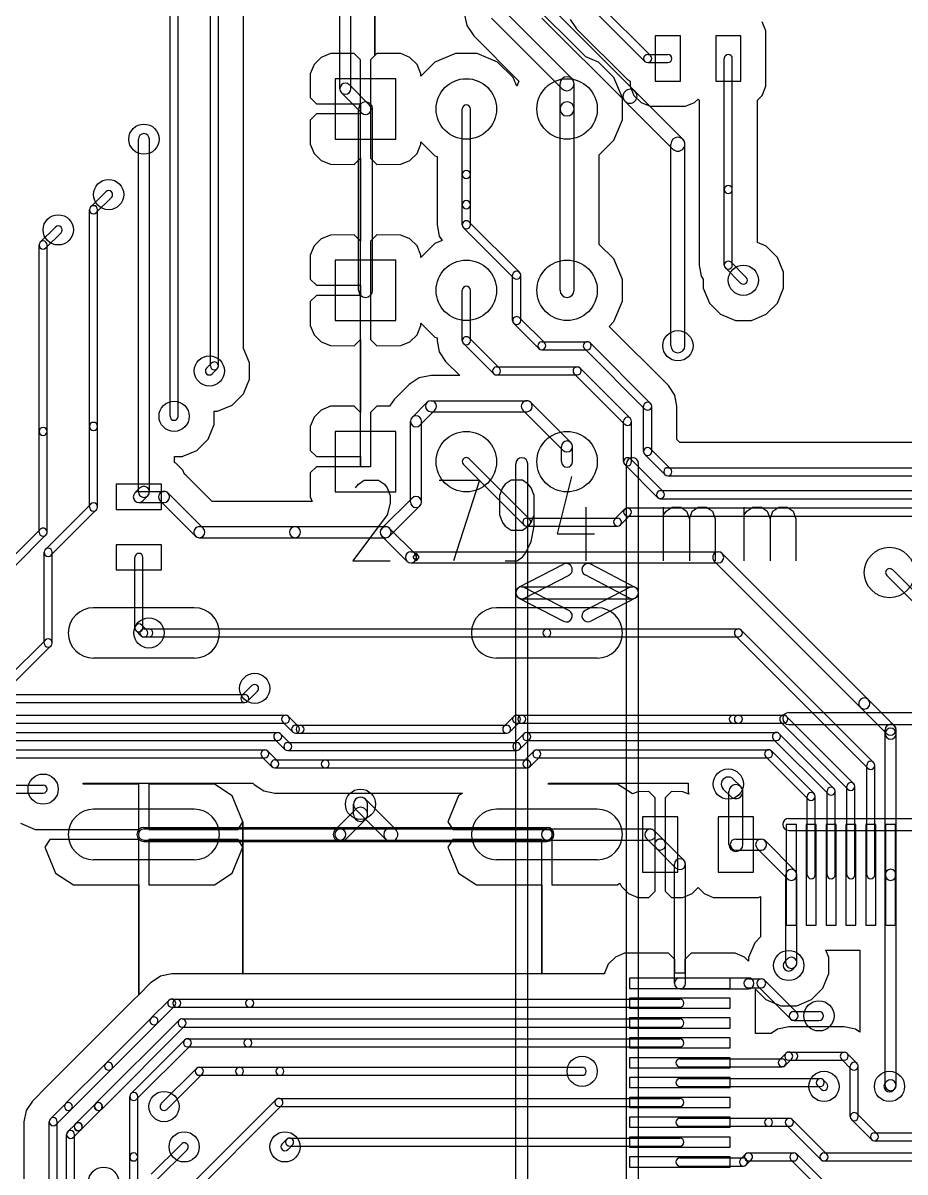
# Model space of a CAD drawing. Extents: x -29274 to 69862, y 24345 to 162744.
# Drawn here: x 9100 to 17854, y 61920 to 73323 of the extents above; entities that cross this region are included whole.
import ezdxf

# ---------------------------------------------------------------- set-up
doc = ezdxf.new("R2010")
doc.units = 0
doc.layers.add('BLACK', color=1, linetype='CONTINUOUS')

msp = doc.modelspace()

# ---------------------------------------------------------------- linework, layer by layer
at = {"layer": 'BLACK'}
for p, q in [((10960, 69920), (10960, 76070)), ((11040, 69920), (11040, 76070)), ((11290, 70092), (11290, 75950)), ((11290, 70092), (11290, 75950)), ((10560, 69420), (10560, 75170)), ((10640, 69420), (10640, 75170)), ((12593, 73001), (12593, 74406)), ((12593, 74406), (12593, 73001)), ((12593, 73001), (12593, 74406)), ((12593, 74406), (12593, 73001)), ((12245, 72670), (12245, 74170)), ((12355, 72670), (12355, 74170)), ((14685, 72988), (14120, 73553)), ((14685, 72988), (14120, 73553)), ((14549, 72770), (13850, 73469)), ((15174, 72645), (14349, 73470)), ((15271, 72942), (14772, 73441)), ((15328, 72999), (14829, 73498)), ((13480, 73420), (13504, 73297)), ((13480, 73420), (13504, 73297)), ((14450, 72671), (13751, 73370)), ((15075, 72546), (14250, 73371)), ((14532, 73359), (14595, 73265)), ((14532, 73359), (14595, 73265)), ((16474, 73244), (16436, 73336)), ((16474, 73244), (16436, 73336)), ((13504, 73297), (13574, 73194)), ((13504, 73297), (13574, 73194)), ((14595, 73265), (15095, 72765)), ((14595, 73265), (15095, 72765)), ((16474, 72794), (16474, 73244)), ((16474, 72794), (16474, 73244)), ((13574, 73194), (14020, 72747)), ((13574, 73194), (14020, 72747)), ((15625, 73195), (15375, 73195)), ((15375, 73195), (15375, 72745)), ((15625, 72745), (15625, 73195)), ((16225, 73195), (15975, 73195)), ((15975, 73195), (15975, 72745)), ((16225, 72745), (16225, 73195)), ((12059, 72981), (11989, 72911)), ((12059, 72981), (11989, 72911)), ((12151, 73019), (12059, 72981)), ((12151, 73019), (12059, 72981)), ((12388, 73020), (12151, 73019)), ((12388, 73020), (12151, 73019)), ((12450, 72958), (12388, 73020)), ((12450, 72958), (12388, 73020)), ((12593, 73001), (12550, 72958)), ((12593, 73001), (12550, 72958)), ((12612, 73020), (12593, 73001)), ((12612, 73020), (12593, 73001)), ((12849, 73019), (12612, 73020)), ((12849, 73019), (12612, 73020)), ((12941, 72981), (12849, 73019)), ((12941, 72981), (12849, 73019)), ((13011, 72911), (12941, 72981)), ((13011, 72911), (12941, 72981)), ((13391, 73019), (13189, 72935)), ((13391, 73019), (13189, 72935)), ((13609, 73019), (13391, 73019)), ((13609, 73019), (13391, 73019)), ((13811, 72935), (13609, 73019)), ((13811, 72935), (13609, 73019)), ((14811, 72935), (14685, 72988)), ((14811, 72935), (14685, 72988)), ((15300, 73010), (15500, 73010)), ((11989, 72911), (11951, 72820)), ((11989, 72911), (11951, 72820)), ((12450, 72520), (12450, 72958)), ((12450, 72520), (12450, 72958)), ((12550, 72958), (12550, 72570)), ((12550, 72958), (12550, 72570)), ((13049, 72820), (13011, 72911)), ((13049, 72820), (13011, 72911)), ((13189, 72935), (13049, 72795)), ((13189, 72935), (13049, 72795)), ((13965, 72781), (13811, 72935)), ((13965, 72781), (13811, 72935)), ((14965, 72781), (14811, 72935)), ((14965, 72781), (14811, 72935)), ((15300, 72930), (15500, 72930)), ((16060, 71670), (16060, 72970)), ((16140, 71670), (16140, 72970)), ((11951, 72820), (11951, 72721)), ((11951, 72820), (11951, 72721)), ((12200, 72770), (12200, 72170)), ((12800, 72770), (12200, 72770)), ((12800, 72170), (12800, 72770)), ((13049, 72795), (13049, 72820)), ((13049, 72795), (13049, 72820)), ((14000, 72697), (13965, 72781)), ((14000, 72697), (13965, 72781)), ((15049, 72579), (14965, 72781)), ((15049, 72579), (14965, 72781)), ((15095, 72765), (15126, 72745)), ((15095, 72765), (15126, 72745)), ((16474, 72695), (16474, 72794)), ((16474, 72695), (16474, 72794)), ((11951, 72721), (11950, 72582)), ((11951, 72721), (11950, 72582)), ((12339, 72709), (12539, 72509)), ((14020, 72747), (14000, 72697)), ((14020, 72747), (14000, 72697)), ((14430, 72470), (14430, 72720)), ((14570, 72470), (14570, 72720)), ((15126, 72745), (15126, 72696)), ((15126, 72745), (15126, 72696)), ((15126, 72696), (15164, 72604)), ((15126, 72696), (15164, 72604)), ((15175, 72644), (15648, 72171)), ((15375, 72745), (15625, 72745)), ((15975, 72745), (16225, 72745)), ((16436, 72604), (16474, 72695)), ((16436, 72604), (16474, 72695)), ((11950, 72582), (12012, 72520)), ((11950, 72582), (12012, 72520)), ((12012, 72520), (12450, 72520)), ((12012, 72520), (12450, 72520)), ((12261, 72631), (12461, 72431)), ((12450, 72420), (12450, 72520)), ((12450, 72520), (12450, 72420)), ((12450, 72420), (12450, 72520)), ((12450, 72520), (12450, 72420)), ((12550, 72570), (12550, 72520)), ((12550, 72570), (12550, 72520)), ((12550, 72520), (12550, 72420)), ((12550, 72520), (12550, 72420)), ((15049, 72361), (15049, 72579)), ((15049, 72361), (15049, 72579)), ((15076, 72545), (15549, 72072)), ((15164, 72604), (15234, 72534)), ((15164, 72604), (15234, 72534)), ((15234, 72534), (15325, 72496)), ((15234, 72534), (15325, 72496)), ((15674, 72496), (15766, 72534)), ((15674, 72496), (15766, 72534)), ((15766, 72534), (15800, 72568)), ((15766, 72534), (15800, 72568)), ((15800, 72568), (15810, 72558)), ((15800, 72568), (15810, 72558)), ((15810, 72558), (15810, 71670)), ((15810, 72558), (15810, 71670)), ((16390, 72558), (16436, 72604)), ((16390, 72558), (16436, 72604)), ((16390, 71670), (16390, 72558)), ((16390, 71670), (16390, 72558)), ((12012, 72420), (11950, 72358)), ((12012, 72420), (11950, 72358)), ((12450, 72420), (12012, 72420)), ((12450, 72420), (12012, 72420)), ((12430, 70670), (12430, 72470)), ((12450, 71982), (12450, 72420)), ((12450, 71982), (12450, 72420)), ((12550, 72420), (12550, 72370)), ((12550, 72420), (12550, 72370)), ((12570, 70670), (12570, 72470)), ((13460, 71820), (13460, 72470)), ((13540, 71820), (13540, 72470)), ((14430, 70670), (14430, 72470)), ((14570, 70670), (14570, 72470)), ((15325, 72496), (15424, 72496)), ((15325, 72496), (15424, 72496)), ((15424, 72496), (15674, 72496)), ((15424, 72496), (15674, 72496)), ((11950, 72358), (11951, 72219)), ((11950, 72358), (11951, 72219)), ((12550, 72370), (12550, 71982)), ((12550, 72370), (12550, 71982)), ((14965, 72159), (15049, 72361)), ((14965, 72159), (15049, 72361)), ((11951, 72219), (11951, 72120)), ((11951, 72219), (11951, 72120)), ((10245, 68670), (10245, 72170)), ((10355, 68670), (10355, 72170)), ((11951, 72120), (11989, 72029)), ((11951, 72120), (11989, 72029)), ((12200, 72170), (12800, 72170)), ((13011, 72029), (13049, 72120)), ((13011, 72029), (13049, 72120)), ((13049, 72120), (13049, 72145)), ((13049, 72145), (13189, 72005)), ((13049, 72120), (13049, 72145)), ((13049, 72145), (13189, 72005)), ((14820, 72014), (14965, 72159)), ((14820, 72014), (14965, 72159)), ((15530, 70120), (15530, 72120)), ((15670, 70120), (15670, 72120)), ((11989, 72029), (12059, 71959)), ((11989, 72029), (12059, 71959)), ((12059, 71959), (12151, 71921)), ((12059, 71959), (12151, 71921)), ((12388, 71920), (12450, 71982)), ((12388, 71920), (12450, 71982)), ((12450, 71158), (12450, 71982)), ((12450, 71982), (12450, 71158)), ((12450, 71158), (12450, 71982)), ((12450, 71982), (12450, 71158)), ((12550, 71982), (12612, 71920)), ((12550, 71982), (12612, 71920)), ((12849, 71921), (12941, 71959)), ((12849, 71921), (12941, 71959)), ((12941, 71959), (13011, 72029)), ((12941, 71959), (13011, 72029)), ((13189, 72005), (13210, 71997)), ((13189, 72005), (13210, 71997)), ((13210, 71997), (13210, 71820)), ((13210, 71997), (13210, 71820)), ((14820, 71126), (14820, 72014)), ((14820, 71126), (14820, 72014)), ((12151, 71921), (12388, 71920)), ((12151, 71921), (12388, 71920)), ((12612, 71920), (12849, 71921)), ((12612, 71920), (12849, 71921)), ((13210, 71820), (13210, 71520)), ((13210, 71820), (13210, 71520)), ((13460, 71520), (13460, 71820)), ((13540, 71520), (13540, 71820)), ((9922, 71648), (9772, 71498)), ((15810, 71670), (15810, 70920)), ((15810, 71670), (15810, 70920)), ((16060, 70920), (16060, 71670)), ((16140, 70920), (16140, 71670)), ((16390, 71144), (16390, 71670)), ((16390, 71144), (16390, 71670)), ((9978, 71592), (9828, 71442)), ((13210, 71520), (13210, 71320)), ((13210, 71520), (13210, 71320)), ((13460, 71320), (13460, 71520)), ((13540, 71320), (13540, 71520)), ((9760, 69320), (9760, 71470)), ((9840, 69320), (9840, 71470)), ((9422, 71298), (9272, 71148)), ((13210, 71320), (13232, 71209)), ((13210, 71320), (13232, 71209)), ((13971, 70792), (13472, 71291)), ((14028, 70849), (13529, 71348)), ((9478, 71242), (9328, 71092)), ((12059, 71181), (11989, 71111)), ((12059, 71181), (11989, 71111)), ((12151, 71219), (12059, 71181)), ((12151, 71219), (12059, 71181)), ((12388, 71220), (12151, 71219)), ((12388, 71220), (12151, 71219)), ((12450, 71158), (12388, 71220)), ((12450, 71158), (12388, 71220)), ((12450, 70720), (12450, 71158)), ((12450, 70720), (12450, 71158)), ((12612, 71220), (12550, 71158)), ((12612, 71220), (12550, 71158)), ((12550, 71158), (12550, 70770)), ((12550, 71158), (12550, 70770)), ((12849, 71219), (12612, 71220)), ((12849, 71219), (12612, 71220)), ((12941, 71181), (12849, 71219)), ((12941, 71181), (12849, 71219)), ((13011, 71111), (12941, 71181)), ((13011, 71111), (12941, 71181)), ((13261, 71166), (13189, 71135)), ((13261, 71166), (13189, 71135)), ((13232, 71209), (13261, 71166)), ((13232, 71209), (13261, 71166)), ((9260, 69270), (9260, 71120)), ((9340, 69270), (9340, 71120)), ((11989, 71111), (11951, 71020)), ((11989, 71111), (11951, 71020)), ((13049, 71020), (13011, 71111)), ((13049, 71020), (13011, 71111)), ((13189, 71135), (13049, 70995)), ((13189, 71135), (13049, 70995)), ((14965, 70981), (14820, 71126)), ((14965, 70981), (14820, 71126)), ((16476, 71108), (16390, 71144)), ((16476, 71108), (16390, 71144)), ((16588, 70996), (16476, 71108)), ((16588, 70996), (16476, 71108)), ((11951, 71020), (11951, 70921)), ((11951, 71020), (11951, 70921)), ((12200, 70970), (12200, 70370)), ((12800, 70970), (12200, 70970)), ((12800, 70370), (12800, 70970)), ((13049, 70995), (13049, 71020)), ((13049, 70995), (13049, 71020)), ((15049, 70779), (14965, 70981)), ((15049, 70779), (14965, 70981)), ((16128, 70948), (16278, 70798)), ((16649, 70849), (16588, 70996)), ((16649, 70849), (16588, 70996)), ((11951, 70921), (11950, 70782)), ((11951, 70921), (11950, 70782)), ((13960, 70370), (13960, 70820)), ((14040, 70370), (14040, 70820)), ((15810, 70920), (15832, 70809)), ((15810, 70920), (15832, 70809)), ((16072, 70892), (16222, 70742)), ((16649, 70690), (16649, 70849)), ((16649, 70690), (16649, 70849)), ((11950, 70782), (12012, 70720)), ((11950, 70782), (12012, 70720)), ((12012, 70720), (12450, 70720)), ((12012, 70720), (12450, 70720)), ((12450, 70620), (12450, 70720)), ((12450, 70720), (12450, 70620)), ((12450, 70620), (12450, 70720)), ((12450, 70720), (12450, 70620)), ((12550, 70770), (12550, 70720)), ((12550, 70770), (12550, 70720)), ((12550, 70720), (12550, 70620)), ((12550, 70720), (12550, 70620)), ((15049, 70561), (15049, 70779)), ((15049, 70561), (15049, 70779)), ((15832, 70809), (15851, 70781)), ((15832, 70809), (15851, 70781)), ((15851, 70781), (15851, 70691)), ((15851, 70781), (15851, 70691)), ((12012, 70620), (11950, 70558)), ((12012, 70620), (11950, 70558)), ((12450, 70620), (12012, 70620)), ((12450, 70620), (12012, 70620)), ((12450, 70182), (12450, 70620)), ((12450, 70182), (12450, 70620)), ((12550, 70620), (12550, 70570)), ((12550, 70620), (12550, 70570)), ((13460, 70170), (13460, 70670)), ((13540, 70170), (13540, 70670)), ((15851, 70691), (15912, 70544)), ((15851, 70691), (15912, 70544)), ((16588, 70544), (16649, 70690)), ((16588, 70544), (16649, 70690)), ((11950, 70558), (11951, 70419)), ((11950, 70558), (11951, 70419)), ((12550, 70570), (12550, 70182)), ((12550, 70570), (12550, 70182)), ((14965, 70359), (15049, 70561)), ((14965, 70359), (15049, 70561)), ((15912, 70544), (16024, 70432)), ((15912, 70544), (16024, 70432)), ((16476, 70432), (16588, 70544)), ((16476, 70432), (16588, 70544)), ((11951, 70419), (11951, 70320)), ((11951, 70419), (11951, 70320)), ((12200, 70370), (12800, 70370)), ((14278, 70149), (14029, 70398)), ((14918, 70312), (14965, 70359)), ((14918, 70312), (14965, 70359)), ((16024, 70432), (16170, 70371)), ((16024, 70432), (16170, 70371)), ((16170, 70371), (16329, 70371)), ((16170, 70371), (16329, 70371)), ((16329, 70371), (16476, 70432)), ((16329, 70371), (16476, 70432)), ((11951, 70320), (11989, 70229)), ((11951, 70320), (11989, 70229)), ((13011, 70229), (13049, 70320)), ((13011, 70229), (13049, 70320)), ((13049, 70320), (13049, 70345)), ((13049, 70345), (13189, 70205)), ((13049, 70320), (13049, 70345)), ((13049, 70345), (13189, 70205)), ((14221, 70092), (13972, 70341)), ((15505, 69725), (14918, 70312)), ((15505, 69725), (14918, 70312)), ((11989, 70229), (12059, 70159)), ((11989, 70229), (12059, 70159)), ((12059, 70159), (12151, 70121)), ((12059, 70159), (12151, 70121)), ((12388, 70120), (12450, 70182)), ((12388, 70120), (12450, 70182)), ((12450, 69458), (12450, 70182)), ((12450, 70182), (12450, 69458)), ((12450, 69458), (12450, 70182)), ((12450, 70182), (12450, 69458)), ((12550, 70182), (12612, 70120)), ((12550, 70182), (12612, 70120)), ((12849, 70121), (12941, 70159)), ((12849, 70121), (12941, 70159)), ((12941, 70159), (13011, 70229)), ((12941, 70159), (13011, 70229)), ((13189, 70205), (13210, 70197)), ((13189, 70205), (13210, 70197)), ((13210, 70197), (13210, 70170)), ((13210, 70197), (13210, 70170)), ((13210, 70170), (13232, 70059)), ((13210, 70170), (13232, 70059)), ((13772, 69842), (13472, 70142)), ((13828, 69898), (13528, 70198)), ((14250, 70160), (14700, 70160)), ((15328, 69548), (14728, 70148)), ((11349, 69949), (11290, 70092)), ((11349, 69949), (11290, 70092)), ((12151, 70121), (12388, 70120)), ((12151, 70121), (12388, 70120)), ((12612, 70120), (12849, 70121)), ((12612, 70120), (12849, 70121)), ((13232, 70059), (13295, 69965)), ((13232, 70059), (13295, 69965)), ((14250, 70080), (14700, 70080)), ((15272, 69492), (14672, 70092)), ((10922, 69899), (10971, 69948)), ((11349, 69790), (11349, 69949)), ((11349, 69790), (11349, 69949)), ((13295, 69965), (13435, 69825)), ((13295, 69965), (13435, 69825)), ((13800, 69910), (14600, 69910)), ((15128, 69399), (14629, 69898)), ((10979, 69842), (11028, 69891)), ((11288, 69644), (11349, 69790)), ((11288, 69644), (11349, 69790)), ((13033, 69802), (12934, 69736)), ((13033, 69802), (12934, 69736)), ((13150, 69825), (13033, 69802)), ((13150, 69825), (13033, 69802)), ((13435, 69825), (13150, 69825)), ((13435, 69825), (13150, 69825)), ((13800, 69830), (14600, 69830)), ((15071, 69342), (14572, 69841)), ((12934, 69736), (12784, 69586)), ((12934, 69736), (12784, 69586)), ((15568, 69631), (15505, 69725)), ((15568, 69631), (15505, 69725)), ((11176, 69532), (11288, 69644)), ((11176, 69532), (11288, 69644)), ((12784, 69586), (12739, 69520)), ((12784, 69586), (12739, 69520)), ((13111, 69559), (12961, 69409)), ((13150, 69575), (14100, 69575)), ((14538, 69159), (14139, 69558)), ((15590, 69520), (15568, 69631)), ((15590, 69520), (15568, 69631)), ((10999, 69340), (10999, 69471)), ((10999, 69471), (11029, 69471)), ((10999, 69340), (10999, 69471)), ((10999, 69471), (11029, 69471)), ((11029, 69471), (11176, 69532)), ((11029, 69471), (11176, 69532)), ((12059, 69481), (11989, 69411)), ((12059, 69481), (11989, 69411)), ((12151, 69519), (12059, 69481)), ((12151, 69519), (12059, 69481)), ((12388, 69520), (12151, 69519)), ((12388, 69520), (12151, 69519)), ((12450, 69458), (12388, 69520)), ((12450, 69458), (12388, 69520)), ((12450, 69020), (12450, 69458)), ((12450, 69020), (12450, 69458)), ((12612, 69520), (12550, 69458)), ((12612, 69520), (12550, 69458)), ((12550, 69458), (12550, 69070)), ((12550, 69458), (12550, 69070)), ((12739, 69520), (12612, 69520)), ((12739, 69520), (12612, 69520)), ((13189, 69481), (13039, 69331)), ((13150, 69465), (14100, 69465)), ((14461, 69082), (14062, 69481)), ((15260, 69070), (15260, 69520)), ((15340, 69070), (15340, 69520)), ((15590, 69190), (15590, 69520)), ((15590, 69190), (15590, 69520)), ((10938, 69194), (10999, 69340)), ((10938, 69194), (10999, 69340)), ((11989, 69411), (11951, 69320)), ((11989, 69411), (11951, 69320)), ((12945, 68570), (12945, 69370)), ((13055, 68570), (13055, 69370)), ((15060, 68970), (15060, 69370)), ((15140, 68970), (15140, 69370)), ((9260, 68270), (9260, 69270)), ((9340, 68270), (9340, 69270)), ((9760, 68520), (9760, 69320)), ((9840, 68520), (9840, 69320)), ((11951, 69221), (11950, 69082)), ((11951, 69221), (11950, 69082)), ((11951, 69320), (11951, 69221)), ((11951, 69320), (11951, 69221)), ((12200, 69270), (12200, 68670)), ((12800, 69270), (12200, 69270)), ((12800, 68670), (12800, 69270)), ((10826, 69082), (10938, 69194)), ((10826, 69082), (10938, 69194)), ((14445, 68970), (14445, 69120)), ((14555, 68970), (14555, 69120)), ((15620, 69160), (15590, 69190)), ((15620, 69160), (15590, 69190)), ((18179, 69160), (15620, 69160)), ((18179, 69160), (15620, 69160)), ((10605, 68961), (10605, 69021)), ((10605, 69021), (10679, 69021)), ((10605, 68961), (10605, 69021)), ((10605, 69021), (10679, 69021)), ((10679, 69021), (10826, 69082)), ((10679, 69021), (10826, 69082)), ((11950, 69082), (12012, 69020)), ((11950, 69082), (12012, 69020)), ((12012, 69020), (12450, 69020)), ((12012, 69020), (12450, 69020)), ((12450, 68920), (12450, 69020)), ((12450, 69020), (12450, 68920)), ((12450, 68920), (12450, 69020)), ((12450, 69020), (12450, 68920)), ((12550, 69070), (12550, 69020)), ((12550, 69070), (12550, 69020)), ((12550, 69020), (12550, 68920)), ((12550, 69020), (12550, 68920)), ((14128, 68398), (13528, 68998)), ((15456, 68671), (15129, 68998)), ((15272, 69041), (15471, 68842)), ((15329, 69098), (15528, 68899)), ((10616, 68956), (10605, 68961)), ((10616, 68956), (10605, 68961)), ((10686, 68886), (10616, 68956)), ((10686, 68886), (10616, 68956)), ((10703, 68845), (10686, 68886)), ((10703, 68845), (10686, 68886)), ((12012, 68920), (11950, 68858)), ((12012, 68920), (11950, 68858)), ((12400, 68920), (12012, 68920)), ((12400, 68920), (12012, 68920)), ((12450, 68920), (12400, 68920)), ((12450, 68920), (12400, 68920)), ((12550, 68920), (12450, 68920)), ((12550, 68920), (12450, 68920)), ((14072, 68342), (13472, 68942)), ((13990, 53771), (13990, 68949)), ((14110, 53771), (14110, 68949)), ((15399, 68614), (15072, 68941)), ((15090, 53771), (15090, 68949)), ((15210, 53771), (15210, 68949)), ((15500, 68910), (18200, 68910)), ((10716, 68836), (10703, 68845)), ((10716, 68836), (10703, 68845)), ((10976, 68575), (10716, 68836)), ((10976, 68575), (10716, 68836)), ((11950, 68858), (11951, 68719)), ((11950, 68858), (11951, 68719)), ((12430, 68747), (12487, 68785)), ((12487, 68785), (12630, 68785)), ((12630, 68785), (12687, 68747)), ((13230, 68785), (13630, 68785)), ((13630, 68785), (13373, 67985)), ((13944, 68785), (13886, 68747)), ((14058, 68785), (13944, 68785)), ((14115, 68747), (14058, 68785)), ((14543, 68823), (14400, 68252)), ((15500, 68830), (18200, 68830)), ((10475, 68745), (10025, 68745)), ((10025, 68745), (10025, 68495)), ((10261, 68709), (10211, 68659)), ((10250, 68675), (10500, 68675)), ((10475, 68495), (10475, 68745)), ((10889, 68309), (10539, 68659)), ((11951, 68719), (11951, 68620)), ((11951, 68719), (11951, 68620)), ((12200, 68670), (12800, 68670)), ((12401, 68709), (12430, 68747)), ((12687, 68747), (12716, 68709)), ((12716, 68709), (12744, 68633)), ((13858, 68709), (13829, 68633)), ((13886, 68747), (13858, 68709)), ((14144, 68709), (14115, 68747)), ((14172, 68633), (14144, 68709)), ((15428, 68682), (19072, 68682)), ((9772, 68548), (9322, 68098)), ((10250, 68565), (10500, 68565)), ((10339, 68631), (10289, 68581)), ((10811, 68231), (10461, 68581)), ((11800, 68575), (10976, 68575)), ((11800, 68575), (10976, 68575)), ((11969, 68575), (11800, 68575)), ((11969, 68575), (11800, 68575)), ((11951, 68620), (11969, 68575)), ((11951, 68620), (11969, 68575)), ((12961, 68609), (12661, 68309)), ((12744, 68557), (12716, 68442)), ((13039, 68531), (12739, 68231)), ((12744, 68633), (12744, 68557)), ((13829, 68633), (13829, 68442)), ((14172, 68328), (14172, 68633)), ((15428, 68602), (19072, 68602)), ((9828, 68492), (9378, 68042)), ((10025, 68495), (10475, 68495)), ((12716, 68442), (12373, 67985)), ((13829, 68442), (13858, 68366)), ((14144, 68366), (14172, 68442)), ((14686, 68519), (14686, 67985)), ((15071, 68498), (14972, 68399)), ((15128, 68441), (15029, 68342)), ((15100, 68510), (19000, 68510)), ((15100, 68430), (19000, 68430)), ((15457, 67985), (15457, 68519)), ((15457, 68442), (15485, 68480)), ((15485, 68480), (15543, 68519)), ((15543, 68519), (15628, 68519)), ((15628, 68519), (15685, 68480)), ((15685, 68480), (15714, 68404)), ((15714, 68404), (15743, 68480)), ((15743, 68480), (15800, 68519)), ((15800, 68519), (15885, 68519)), ((15885, 68519), (15943, 68480)), ((15943, 68480), (15971, 68404)), ((16257, 67985), (16257, 68519)), ((16257, 68442), (16285, 68480)), ((16285, 68480), (16343, 68519)), ((16343, 68519), (16428, 68519)), ((16428, 68519), (16485, 68480)), ((16485, 68480), (16514, 68404)), ((16514, 68404), (16543, 68480)), ((16543, 68480), (16600, 68519)), ((16600, 68519), (16685, 68519)), ((16685, 68519), (16743, 68480)), ((16743, 68480), (16771, 68404)), ((10850, 68325), (11800, 68325)), ((11800, 68325), (12700, 68325)), ((12988, 68059), (12739, 68308)), ((13858, 68366), (13886, 68328)), ((13886, 68328), (13944, 68290)), ((14058, 68290), (14115, 68328)), ((14100, 68410), (15000, 68410)), ((14100, 68330), (15000, 68330)), ((14115, 68328), (14144, 68366)), ((14144, 68176), (14172, 68328)), ((15714, 68404), (15714, 67985)), ((15971, 68404), (15971, 67985)), ((16514, 68404), (16514, 67985)), ((16771, 68404), (16771, 67985)), ((8972, 67998), (9272, 68298)), ((9028, 67942), (9328, 68242)), ((10850, 68215), (11800, 68215)), ((11800, 68215), (12700, 68215)), ((12911, 67982), (12662, 68231)), ((13944, 68290), (14058, 68290)), ((14400, 68252), (14772, 68252)), ((10475, 68145), (10025, 68145)), ((10025, 68145), (10025, 67895)), ((10475, 67895), (10475, 68145)), ((12950, 68075), (16000, 68075)), ((14086, 68061), (14144, 68176)), ((9310, 67170), (9310, 68070)), ((9390, 67170), (9390, 68070)), ((10210, 67320), (10210, 68020)), ((10290, 67320), (10290, 68020)), ((12373, 67985), (12744, 67985)), ((12950, 67965), (16000, 67965)), ((12972, 68023), (13001, 68061)), ((13001, 67985), (12972, 68023)), ((13001, 68061), (13029, 68023)), ((13001, 68061), (13001, 67985)), ((13029, 68023), (13001, 67985)), ((13886, 67985), (14001, 67985)), ((14001, 67985), (14058, 68023)), ((14058, 68023), (14086, 68061)), ((17411, 66531), (15961, 67981)), ((17489, 66609), (16039, 68059)), ((10025, 67895), (10475, 67895)), ((14022, 67723), (14464, 67952)), ((14078, 67616), (14520, 67845)), ((15121, 67616), (14679, 67846)), ((15177, 67722), (14735, 67952)), ((18128, 67499), (17729, 67898)), ((18071, 67442), (17672, 67841)), ((14050, 67729), (15150, 67729)), ((14078, 67722), (14520, 67493)), ((15121, 67722), (14679, 67492)), ((10800, 67520), (9800, 67520)), ((14800, 67520), (13800, 67520)), ((14022, 67615), (14464, 67386)), ((14050, 67609), (15150, 67609)), ((15177, 67616), (14735, 67386)), ((10222, 67291), (10271, 67242)), ((10279, 67348), (10328, 67299)), ((10300, 67310), (10350, 67310)), ((10300, 67310), (14300, 67310)), ((14300, 67310), (16200, 67310)), ((17542, 65984), (16228, 67298)), ((9322, 67198), (8944, 66820)), ((10300, 67230), (10350, 67230)), ((10300, 67230), (14300, 67230)), ((14300, 67230), (16200, 67230)), ((17486, 65928), (16172, 67242)), ((9378, 67142), (9000, 66764)), ((10800, 67020), (9800, 67020)), ((14800, 67020), (13800, 67020)), ((11371, 66748), (11272, 66649)), ((6600, 66660), (11300, 66660)), ((11428, 66691), (11329, 66592)), ((17749, 66349), (17489, 66609)), ((6600, 66580), (11300, 66580)), ((16700, 66480), (31830, 66480)), ((17671, 66271), (17411, 66531)), ((5950, 66454), (11706, 66454)), ((5950, 66374), (11706, 66374)), ((11777, 66286), (11678, 66385)), ((11834, 66343), (11735, 66442)), ((13971, 66442), (13872, 66343)), ((14028, 66385), (13929, 66286)), ((14000, 66454), (14050, 66454)), ((14000, 66374), (14050, 66374)), ((14050, 66454), (16200, 66454)), ((14050, 66374), (16200, 66374)), ((16150, 66454), (16200, 66454)), ((16150, 66374), (16200, 66374)), ((16200, 66454), (16650, 66454)), ((16200, 66374), (16650, 66374)), ((17288, 65720), (16622, 66386)), ((17344, 65776), (16678, 66442)), ((6022, 66282), (11628, 66282)), ((11756, 66171), (11657, 66270)), ((11806, 66354), (11850, 66354)), ((11806, 66274), (11850, 66274)), ((11850, 66354), (13900, 66354)), ((11850, 66274), (13900, 66274)), ((14071, 66270), (13972, 66171)), ((14100, 66282), (16578, 66282)), ((17148, 65728), (16606, 66270)), ((16700, 66360), (31830, 66360)), ((17656, 66271), (17656, 66309)), ((17656, 64870), (17656, 66270)), ((17766, 66271), (17766, 66309)), ((17766, 64870), (17766, 66270)), ((6022, 66202), (11628, 66202)), ((11699, 66114), (11600, 66213)), ((11728, 66182), (14000, 66182)), ((14128, 66213), (14029, 66114)), ((14100, 66202), (16578, 66202)), ((17092, 65672), (16550, 66214)), ((6100, 66110), (11500, 66110)), ((6100, 66030), (11500, 66030)), ((11571, 65942), (11472, 66041)), ((11628, 65999), (11529, 66098)), ((11728, 66102), (14000, 66102)), ((14072, 65999), (14171, 66098)), ((14129, 65942), (14228, 66041)), ((14200, 66110), (16500, 66110)), ((14200, 66030), (16500, 66030)), ((16894, 65619), (16471, 66042)), ((16951, 65676), (16528, 66099)), ((11600, 66010), (12100, 66010)), ((11600, 65930), (12100, 65930)), ((12100, 66010), (14100, 66010)), ((12100, 65930), (14100, 65930)), ((17474, 64870), (17474, 65956)), ((17554, 64870), (17554, 65956)), ((16224, 65745), (16149, 65820)), ((7550, 65760), (9300, 65760)), ((7550, 65680), (9300, 65680)), ((9699, 65770), (9699, 65780)), ((9699, 65780), (11380, 65780)), ((9699, 65770), (9699, 65780)), ((9699, 65780), (11380, 65780)), ((10250, 65770), (9699, 65770)), ((10250, 65770), (9699, 65770)), ((10250, 65320), (10250, 65770)), ((10250, 65320), (10250, 65770)), ((11000, 65770), (10350, 65770)), ((10350, 65770), (10350, 65320)), ((11000, 65770), (10350, 65770)), ((10350, 65770), (10350, 65320)), ((11176, 65655), (11000, 65770)), ((11176, 65655), (11000, 65770)), ((11380, 65780), (11395, 65765)), ((11380, 65780), (11395, 65765)), ((11395, 65765), (11489, 65702)), ((11395, 65765), (11489, 65702)), ((11489, 65702), (11600, 65680)), ((11489, 65702), (11600, 65680)), ((11600, 65680), (12100, 65680)), ((11600, 65680), (12100, 65680)), ((12100, 65680), (13462, 65680)), ((12100, 65680), (13462, 65680)), ((13462, 65680), (13424, 65655)), ((13462, 65680), (13424, 65655)), ((14310, 65770), (14320, 65780)), ((14310, 65770), (14320, 65780)), ((14350, 65770), (14310, 65770)), ((14350, 65770), (14310, 65770)), ((14320, 65780), (15701, 65780)), ((14320, 65780), (15701, 65780)), ((14400, 65770), (14350, 65770)), ((14400, 65770), (14350, 65770)), ((15000, 65770), (14400, 65770)), ((15000, 65770), (14400, 65770)), ((15149, 65673), (15000, 65770)), ((15149, 65673), (15000, 65770)), ((15201, 65694), (15149, 65673)), ((15201, 65694), (15149, 65673)), ((15313, 65695), (15201, 65694)), ((15313, 65695), (15201, 65694)), ((15375, 65633), (15313, 65695)), ((15375, 65633), (15313, 65695)), ((15537, 65695), (15475, 65633)), ((15537, 65695), (15475, 65633)), ((15649, 65694), (15537, 65695)), ((15649, 65694), (15537, 65695)), ((15710, 65669), (15649, 65694)), ((15710, 65669), (15649, 65694)), ((15701, 65780), (15701, 65691)), ((15701, 65780), (15701, 65691)), ((15701, 65691), (15710, 65669)), ((15701, 65691), (15710, 65669)), ((16125, 65646), (16050, 65721)), ((16105, 65171), (16105, 65695)), ((16245, 65171), (16245, 65695)), ((17080, 64870), (17080, 65700)), ((17160, 64870), (17160, 65700)), ((17277, 64871), (17277, 65747)), ((17357, 64871), (17357, 65747)), ((11283, 65397), (11176, 65655)), ((11283, 65397), (11176, 65655)), ((12380, 65470), (12380, 65570)), ((12799, 65320), (12500, 65619)), ((12520, 65470), (12520, 65570)), ((13424, 65655), (13317, 65397)), ((13424, 65655), (13317, 65397)), ((15375, 65270), (15375, 65633)), ((15375, 65270), (15375, 65633)), ((15475, 65633), (15475, 65270)), ((15475, 65633), (15475, 65270)), ((16883, 64871), (16883, 65647)), ((16963, 64871), (16963, 65647)), ((10800, 65520), (9800, 65520)), ((12400, 65519), (12201, 65320)), ((12700, 65221), (12401, 65520)), ((14800, 65520), (13800, 65520)), ((9074, 65382), (9220, 65321)), ((9074, 65382), (9220, 65321)), ((10300, 65340), (14300, 65340)), ((11235, 65320), (11283, 65397)), ((11235, 65320), (11283, 65397)), ((11283, 65143), (11283, 65397)), ((11283, 65397), (11283, 65143)), ((11283, 65143), (11283, 65397)), ((11283, 65397), (11283, 65143)), ((12499, 65420), (12300, 65221)), ((12750, 65340), (14300, 65340)), ((13317, 65397), (13365, 65320)), ((13317, 65397), (13365, 65320)), ((15600, 65445), (15250, 65445)), ((15250, 65445), (15250, 64895)), ((15600, 64895), (15600, 65445)), ((16350, 65445), (16000, 65445)), ((16000, 65445), (16000, 64895)), ((16350, 64895), (16350, 65445)), ((16776, 65370), (16676, 65370)), ((16676, 65370), (16676, 64370)), ((16700, 65430), (31830, 65430)), ((16776, 64370), (16776, 65370)), ((16973, 65370), (16873, 65370)), ((16873, 65370), (16873, 64370)), ((16973, 64370), (16973, 65370)), ((17170, 65370), (17070, 65370)), ((17070, 65370), (17070, 64370)), ((17170, 64370), (17170, 65370)), ((17367, 65370), (17267, 65370)), ((17267, 65370), (17267, 64370)), ((17367, 64370), (17367, 65370)), ((17564, 65370), (17464, 65370)), ((17464, 65370), (17464, 64370)), ((17564, 64370), (17564, 65370)), ((17761, 65370), (17661, 65370)), ((17661, 65370), (17661, 64370)), ((17761, 64370), (17761, 65370)), ((9220, 65321), (9364, 65321)), ((9220, 65321), (9364, 65321)), ((9364, 65321), (9365, 65320)), ((9364, 65321), (9365, 65320)), ((9365, 65320), (10250, 65320)), ((9365, 65320), (10250, 65320)), ((10300, 65325), (12250, 65325)), ((10350, 65320), (11235, 65320)), ((10350, 65320), (11235, 65320)), ((12250, 65325), (14300, 65325)), ((13365, 65320), (14200, 65320)), ((13365, 65320), (14200, 65320)), ((14200, 65320), (14250, 65320)), ((14200, 65320), (14250, 65320)), ((14250, 65320), (14350, 65320)), ((14250, 65320), (14350, 65320)), ((14300, 65325), (15324, 65325)), ((14350, 65320), (14350, 65220)), ((14350, 65320), (14350, 65220)), ((15287, 65231), (15386, 65132)), ((15364, 65308), (15463, 65209)), ((15375, 65220), (15375, 65270)), ((15375, 65220), (15375, 65270)), ((15475, 65270), (15475, 65220)), ((15475, 65270), (15475, 65220)), ((16175, 65225), (16425, 65225)), ((16700, 65310), (31830, 65310)), ((9365, 65220), (9317, 65143)), ((9365, 65220), (9317, 65143)), ((9317, 65143), (9424, 64885)), ((9317, 65143), (9424, 64885)), ((10250, 65220), (9365, 65220)), ((10250, 65220), (9365, 65220)), ((10250, 64770), (10250, 65220)), ((10250, 64770), (10250, 65220)), ((10300, 65215), (12250, 65215)), ((10300, 65200), (14300, 65200)), ((11235, 65220), (10350, 65220)), ((10350, 65220), (10350, 64770)), ((11235, 65220), (10350, 65220)), ((10350, 65220), (10350, 64770)), ((11176, 64885), (11283, 65143)), ((11176, 64885), (11283, 65143)), ((11283, 65143), (11235, 65220)), ((11283, 65143), (11235, 65220)), ((11283, 63886), (11283, 65143)), ((11283, 65143), (11283, 63886)), ((11283, 63886), (11283, 65143)), ((11283, 65143), (11283, 63886)), ((12250, 65215), (14300, 65215)), ((12750, 65200), (14300, 65200)), ((13365, 65220), (13317, 65143)), ((13365, 65220), (13317, 65143)), ((13317, 65143), (13424, 64885)), ((13317, 65143), (13424, 64885)), ((14250, 65220), (13365, 65220)), ((14250, 65220), (13365, 65220)), ((14250, 64770), (14250, 65220)), ((14250, 64770), (14250, 65220)), ((14300, 65215), (15324, 65215)), ((14350, 65220), (14350, 65170)), ((14350, 65220), (14350, 65170)), ((14350, 65170), (14350, 64770)), ((14350, 65170), (14350, 64770)), ((15375, 65120), (15375, 65220)), ((15375, 65120), (15375, 65220)), ((15375, 65070), (15375, 65120)), ((15375, 65070), (15375, 65120)), ((15580, 64937), (15386, 65131)), ((15658, 65015), (15464, 65209)), ((15475, 65220), (15475, 65120)), ((15475, 65220), (15475, 65120)), ((15475, 65120), (15475, 65070)), ((15475, 65120), (15475, 65070)), ((16175, 65115), (16425, 65115)), ((16387, 65131), (16687, 64831)), ((16465, 65209), (16765, 64909)), ((10800, 65020), (9800, 65020)), ((14800, 65020), (13800, 65020)), ((15375, 64707), (15375, 65070)), ((15375, 64707), (15375, 65070)), ((15475, 65070), (15475, 64707)), ((15475, 65070), (15475, 64707)), ((9424, 64885), (9600, 64770)), ((9424, 64885), (9600, 64770)), ((11000, 64770), (11176, 64885)), ((11000, 64770), (11176, 64885)), ((13424, 64885), (13600, 64770)), ((13424, 64885), (13600, 64770)), ((15250, 64895), (15600, 64895)), ((15565, 63793), (15565, 64975)), ((15675, 63793), (15675, 64975)), ((16000, 64895), (16350, 64895)), ((9600, 64770), (10250, 64770)), ((9600, 64770), (10250, 64770)), ((10250, 63680), (10250, 64770)), ((10250, 64770), (10250, 63680)), ((10250, 63680), (10250, 64770)), ((10250, 64770), (10250, 63680)), ((10350, 64770), (11000, 64770)), ((10350, 64770), (11000, 64770)), ((13600, 64770), (14250, 64770)), ((13600, 64770), (14250, 64770)), ((14250, 63886), (14250, 64770)), ((14250, 64770), (14250, 63886)), ((14250, 63886), (14250, 64770)), ((14250, 64770), (14250, 63886)), ((14350, 64770), (15000, 64770)), ((14350, 64770), (15000, 64770)), ((15000, 64770), (15025, 64787)), ((15000, 64770), (15025, 64787)), ((15025, 64787), (15039, 64754)), ((15025, 64787), (15039, 64754)), ((16671, 63996), (16671, 64870)), ((16781, 63996), (16781, 64870)), ((17656, 62782), (17656, 64870)), ((17766, 62782), (17766, 64870)), ((15039, 64754), (15109, 64684)), ((15039, 64754), (15109, 64684)), ((15109, 64684), (15201, 64646)), ((15109, 64684), (15201, 64646)), ((15313, 64645), (15375, 64707)), ((15313, 64645), (15375, 64707)), ((15475, 64707), (15537, 64645)), ((15475, 64707), (15537, 64645)), ((15649, 64646), (15741, 64684)), ((15649, 64646), (15741, 64684)), ((15741, 64684), (15800, 64743)), ((15741, 64684), (15800, 64743)), ((15800, 64743), (15859, 64684)), ((15800, 64743), (15859, 64684)), ((15859, 64684), (15950, 64646)), ((15859, 64684), (15950, 64646)), ((16399, 64646), (16421, 64656)), ((16399, 64646), (16421, 64656)), ((16421, 64656), (16421, 64255)), ((16421, 64656), (16421, 64255)), ((15201, 64646), (15313, 64645)), ((15201, 64646), (15313, 64645)), ((15537, 64645), (15649, 64646)), ((15537, 64645), (15649, 64646)), ((15950, 64646), (16049, 64646)), ((15950, 64646), (16049, 64646)), ((16049, 64646), (16399, 64646)), ((16049, 64646), (16399, 64646)), ((16676, 64370), (16776, 64370)), ((16873, 64370), (16973, 64370)), ((17070, 64370), (17170, 64370)), ((17267, 64370), (17367, 64370)), ((17464, 64370), (17564, 64370)), ((17661, 64370), (17761, 64370)), ((16421, 64255), (16362, 64196)), ((16421, 64255), (16362, 64196)), ((15071, 64092), (14979, 64054)), ((15071, 64092), (14979, 64054)), ((15375, 64093), (15071, 64092)), ((15375, 64093), (15071, 64092)), ((15508, 64093), (15375, 64093)), ((15508, 64093), (15375, 64093)), ((15570, 64031), (15508, 64093)), ((15570, 64031), (15508, 64093)), ((15732, 64093), (15670, 64031)), ((15732, 64093), (15670, 64031)), ((16169, 64092), (15732, 64093)), ((16169, 64092), (15732, 64093)), ((16261, 64054), (16169, 64092)), ((16261, 64054), (16169, 64092)), ((16362, 64196), (16301, 64050)), ((16362, 64196), (16301, 64050)), ((17099, 64049), (17069, 64121)), ((17069, 64121), (17119, 64121)), ((17099, 64049), (17069, 64121)), ((17069, 64121), (17119, 64121)), ((17119, 64121), (17217, 64121)), ((17119, 64121), (17217, 64121)), ((17217, 64121), (17219, 64121)), ((17217, 64121), (17219, 64121)), ((17219, 64121), (17316, 64121)), ((17219, 64121), (17316, 64121)), ((17316, 64121), (17406, 64121)), ((17316, 64121), (17406, 64121)), ((17406, 64121), (17406, 63308)), ((17406, 64121), (17406, 63308)), ((14909, 63984), (14871, 63893)), ((14909, 63984), (14871, 63893)), ((14979, 64054), (14909, 63984)), ((14979, 64054), (14909, 63984)), ((15570, 63895), (15570, 64031)), ((15570, 63895), (15570, 64031)), ((15670, 64031), (15670, 63895)), ((15670, 64031), (15670, 63895)), ((16301, 64014), (16261, 64054)), ((16301, 64014), (16261, 64054)), ((16301, 64050), (16301, 64014)), ((16301, 64050), (16301, 64014)), ((16661, 64009), (16687, 64035)), ((17099, 63890), (17099, 64049)), ((17099, 63890), (17099, 64049)), ((10465, 63864), (10371, 63801)), ((10465, 63864), (10371, 63801)), ((10576, 63886), (10465, 63864)), ((10576, 63886), (10465, 63864)), ((10626, 63886), (10576, 63886)), ((10626, 63886), (10576, 63886)), ((11283, 63886), (10626, 63886)), ((11283, 63886), (10626, 63886)), ((11350, 63886), (11283, 63886)), ((11350, 63886), (11283, 63886)), ((14250, 63886), (11350, 63886)), ((14250, 63886), (11350, 63886)), ((14870, 63886), (14250, 63886)), ((14870, 63886), (14250, 63886)), ((14871, 63893), (14870, 63893)), ((14870, 63893), (14870, 63886)), ((14871, 63893), (14870, 63893)), ((14870, 63893), (14870, 63886)), ((15670, 63895), (15570, 63895)), ((15670, 63895), (15570, 63895)), ((16739, 63931), (16765, 63957)), ((17038, 63744), (17099, 63890)), ((17038, 63744), (17099, 63890)), ((10370, 63800), (10250, 63680)), ((10370, 63800), (10250, 63680)), ((10371, 63801), (10370, 63801)), ((10370, 63801), (10370, 63800)), ((10371, 63801), (10370, 63801)), ((10370, 63801), (10370, 63800)), ((15120, 63843), (15120, 63743)), ((16120, 63843), (15120, 63843)), ((15120, 63743), (16120, 63743)), ((15620, 63848), (16300, 63848)), ((16120, 63743), (16120, 63843)), ((16300, 63838), (16426, 63838)), ((16300, 63748), (16426, 63748)), ((16395, 63761), (16717, 63439)), ((16459, 63825), (16781, 63503)), ((16926, 63632), (17038, 63744)), ((16926, 63632), (17038, 63744)), ((10250, 63680), (10195, 63625)), ((10250, 63680), (10195, 63625)), ((10576, 63636), (10626, 63636)), ((10626, 63636), (11350, 63636)), ((11350, 63636), (15620, 63636)), ((15120, 63646), (15120, 63546)), ((16120, 63646), (15120, 63646)), ((15620, 63738), (16300, 63738)), ((16120, 63546), (16120, 63646)), ((16369, 63595), (16369, 63693)), ((16369, 63693), (16370, 63693)), ((16369, 63595), (16369, 63693)), ((16369, 63693), (16370, 63693)), ((16370, 63693), (16370, 63736)), ((16370, 63736), (16474, 63632)), ((16370, 63693), (16370, 63736)), ((16370, 63736), (16474, 63632)), ((16474, 63632), (16620, 63571)), ((16474, 63632), (16620, 63571)), ((16779, 63571), (16926, 63632)), ((16779, 63571), (16926, 63632)), ((10195, 63625), (9747, 63178)), ((10195, 63625), (9747, 63178)), ((10372, 63449), (10547, 63624)), ((10429, 63392), (10604, 63567)), ((10576, 63556), (10626, 63556)), ((10626, 63556), (11350, 63556)), ((11350, 63556), (15620, 63556)), ((15120, 63546), (16120, 63546)), ((16369, 63498), (16369, 63595)), ((16369, 63498), (16369, 63595)), ((16620, 63571), (16779, 63571)), ((16620, 63571), (16779, 63571)), ((16750, 63515), (17000, 63515)), ((10650, 63428), (9821, 62599)), ((9922, 62998), (10372, 63448)), ((10679, 63439), (15619, 63439)), ((15120, 63449), (15120, 63349)), ((16120, 63449), (15120, 63449)), ((16120, 63349), (16120, 63449)), ((16369, 63496), (16369, 63498)), ((16369, 63496), (16369, 63498)), ((16369, 63398), (16369, 63496)), ((16369, 63398), (16369, 63496)), ((16369, 63301), (16369, 63398)), ((16369, 63301), (16369, 63398)), ((16750, 63425), (17000, 63425)), ((10707, 63371), (9878, 62542)), ((9978, 62942), (10428, 63392)), ((10679, 63359), (15619, 63359)), ((15120, 63349), (16120, 63349)), ((16369, 63299), (16369, 63301)), ((16369, 63299), (16369, 63301)), ((16369, 63295), (16369, 63299)), ((16369, 63295), (16369, 63299)), ((16524, 63295), (16369, 63295)), ((16524, 63295), (16369, 63295)), ((16589, 63338), (16524, 63295)), ((16589, 63338), (16524, 63295)), ((16700, 63360), (16589, 63338)), ((16700, 63360), (16589, 63338)), ((16750, 63360), (16700, 63360)), ((16750, 63360), (16700, 63360)), ((17250, 63360), (16750, 63360)), ((17250, 63360), (16750, 63360)), ((17361, 63338), (17250, 63360)), ((17361, 63338), (17250, 63360)), ((17406, 63308), (17361, 63338)), ((17406, 63308), (17361, 63338)), ((9744, 63175), (9345, 62775)), ((9744, 63175), (9345, 62775)), ((9747, 63178), (9744, 63175)), ((9747, 63178), (9744, 63175)), ((10172, 62698), (10704, 63230)), ((10228, 62642), (10760, 63174)), ((10732, 63242), (11332, 63242)), ((11332, 63242), (15620, 63242)), ((15120, 63252), (15120, 63152)), ((16120, 63252), (15120, 63252)), ((16120, 63152), (16120, 63252)), ((10732, 63162), (11332, 63162)), ((11332, 63162), (15620, 63162)), ((15120, 63152), (16120, 63152)), ((16607, 63034), (16671, 63098)), ((16700, 63110), (17250, 63110)), ((16700, 63110), (16750, 63110)), ((17378, 62999), (17279, 63098)), ((9522, 62599), (9921, 62998)), ((10472, 62599), (10821, 62948)), ((10850, 62960), (11250, 62960)), ((10850, 62960), (11250, 62960)), ((11250, 62960), (11650, 62960)), ((11650, 62960), (14650, 62960)), ((15120, 63055), (15120, 62955)), ((16120, 63055), (15120, 63055)), ((15120, 62955), (16120, 62955)), ((15620, 63045), (16634, 63045)), ((15620, 62965), (16634, 62965)), ((16120, 62955), (16120, 63055)), ((16663, 62978), (16727, 63042)), ((16700, 63030), (17250, 63030)), ((16700, 63030), (16750, 63030)), ((17321, 62942), (17222, 63041)), ((17310, 62470), (17310, 62970)), ((17390, 62470), (17390, 62970)), ((9579, 62542), (9978, 62941)), ((10529, 62542), (10878, 62891)), ((10850, 62880), (11250, 62880)), ((10850, 62880), (11250, 62880)), ((11250, 62880), (11650, 62880)), ((11650, 62880), (14650, 62880)), ((15120, 62858), (15120, 62758)), ((16120, 62858), (15120, 62858)), ((15620, 62848), (17012, 62848)), ((16120, 62758), (16120, 62858)), ((17041, 62836), (17078, 62799)), ((9345, 62775), (9195, 62625)), ((9345, 62775), (9195, 62625)), ((15120, 62758), (16120, 62758)), ((15620, 62768), (17012, 62768)), ((16984, 62779), (17021, 62742)), ((17671, 62820), (17661, 62810)), ((17749, 62742), (17739, 62732)), ((9195, 62625), (9132, 62531)), ((9195, 62625), (9132, 62531)), ((9847, 62610), (9849, 62610)), ((10160, 62070), (10160, 62670)), ((10240, 62070), (10240, 62670)), ((10571, 61599), (11612, 62640)), ((11641, 62651), (15619, 62651)), ((15120, 62661), (15120, 62561)), ((16120, 62661), (15120, 62661)), ((16120, 62561), (16120, 62661)), ((9132, 62531), (9110, 62420)), ((9132, 62531), (9110, 62420)), ((9372, 62448), (9522, 62598)), ((9428, 62392), (9578, 62542)), ((9819, 62598), (9621, 62400)), ((9875, 62542), (9677, 62344)), ((9847, 62530), (9849, 62530)), ((10628, 61542), (11669, 62583)), ((11641, 62571), (15619, 62571)), ((15120, 62561), (16120, 62561)), ((17578, 62299), (17379, 62498)), ((9110, 62420), (9110, 61740)), ((9110, 62420), (9110, 61740)), ((9360, 61620), (9360, 62420)), ((9440, 61620), (9440, 62420)), ((9620, 62397), (9544, 62321)), ((9609, 62370), (9609, 62372)), ((9620, 62400), (9619, 62399)), ((9689, 62370), (9689, 62372)), ((15120, 62464), (15120, 62364)), ((16120, 62464), (15120, 62464)), ((15620, 62454), (16500, 62454)), ((15620, 62374), (16500, 62374)), ((16120, 62364), (16120, 62464)), ((16500, 62454), (16706, 62454)), ((16500, 62374), (16706, 62374)), ((16678, 62386), (17022, 62042)), ((16734, 62442), (17078, 62098)), ((17521, 62242), (17322, 62441)), ((9532, 61570), (9532, 62292)), ((9676, 62341), (9600, 62265)), ((9612, 61570), (9612, 62292)), ((9677, 62343), (9676, 62342)), ((15120, 62364), (16120, 62364)), ((15120, 62267), (15120, 62167)), ((16120, 62267), (15120, 62267)), ((16120, 62167), (16120, 62267)), ((17550, 62310), (18700, 62310)), ((10372, 61898), (10672, 62198)), ((11671, 62199), (11718, 62246)), ((11728, 62142), (11775, 62189)), ((11747, 62257), (15619, 62257)), ((11747, 62177), (15619, 62177)), ((15120, 62167), (16120, 62167)), ((17550, 62230), (18700, 62230)), ((10160, 61070), (10160, 62070)), ((10240, 61070), (10240, 62070)), ((10428, 61842), (10728, 62142)), ((15120, 62070), (15120, 61970)), ((16120, 62070), (15120, 62070)), ((15620, 62060), (16250, 62060)), ((16120, 61970), (16120, 62070)), ((16222, 62049), (16271, 62098)), ((16279, 61992), (16328, 62041)), ((16300, 62110), (16750, 62110)), ((16300, 62030), (16750, 62030)), ((16722, 62041), (17071, 61692)), ((16779, 62098), (17128, 61749)), ((17050, 62110), (19100, 62110)), ((17050, 62030), (19100, 62030)), ((15120, 61970), (16120, 61970)), ((15620, 61980), (16250, 61980))]:
    msp.add_line(p, q, dxfattribs=at)
for centre, radius in [((13500, 72470), 300), ((14500, 72470), 300), ((10300, 72170), 150), ((9950, 71620), 150), ((9450, 71270), 150), ((13500, 70670), 300), ((14500, 70670), 300), ((16250, 70770), 150), ((15600, 70120), 150), ((10950, 69870), 150), ((10600, 69420), 150), ((13500, 68970), 300), ((14500, 68970), 300), ((17700, 67870), 250), ((10350, 67270), 150), ((11400, 66720), 150), ((16100, 65770), 150), ((9300, 65720), 150), ((12450, 65570), 150), ((16700, 63970), 150), ((17000, 63470), 150), ((14650, 62920), 150), ((17050, 62770), 150), ((17700, 62770), 150), ((10500, 62570), 150), ((10700, 62170), 150), ((11700, 62170), 150), ((9900, 61820), 150)]:
    msp.add_circle(centre, radius, dxfattribs=at)
for centre, radius, start, end in [((15300, 72970), 40, 90, 270), ((15300, 72970), 40, 225, 405), ((15500, 72970), 40, 270, 450), ((16100, 72970), 40, 360, 540), ((14500, 72720), 70, 360, 540), ((14499, 72721), 70, 225, 405), ((12300, 72670), 55, 45, 225), ((12300, 72670), 55, 180, 360), ((15125, 72595), 70, 45, 225), ((15124, 72596), 70, 225, 405), ((12500, 72470), 70, 360, 540), ((14500, 72470), 70, 360, 540), ((12500, 72470), 55, 225, 405), ((13500, 72470), 40, 360, 540), ((14500, 72470), 70, 180, 360), ((10300, 72170), 55, 360, 540), ((15600, 72120), 70, 360, 540), ((15599, 72121), 70, 225, 405), ((13500, 71820), 40, 360, 540), ((13500, 71820), 40, 180, 360), ((9950, 71620), 40, -45, 135), ((16100, 71670), 40, 360, 540), ((16100, 71670), 40, 180, 360), ((9800, 71470), 40, 360, 540), ((9800, 71470), 40, 135, 315), ((13500, 71520), 40, 360, 540), ((13500, 71520), 40, 180, 360), ((9450, 71270), 40, -45, 135), ((13500, 71320), 40, 405, 585), ((13500, 71320), 40, 180, 360), ((9300, 71120), 40, 360, 540), ((9300, 71120), 40, 135, 315), ((16100, 70920), 40, 45, 225), ((14000, 70820), 40, 360, 540), ((14000, 70820), 40, 225, 405), ((16100, 70920), 40, 180, 360), ((13500, 70670), 40, 360, 540), ((16250, 70770), 40, 225, 405), ((12500, 70670), 70, 180, 360), ((14500, 70670), 70, 180, 360), ((14000, 70370), 40, 180, 360), ((14001, 70369), 40, 405, 585), ((13500, 70170), 40, 405, 585), ((13500, 70170), 40, 180, 360), ((14250, 70120), 40, 90, 270), ((14249, 70121), 40, 225, 405), ((14700, 70120), 40, 405, 585), ((14700, 70120), 40, 270, 450), ((15600, 70120), 70, 180, 360), ((10950, 69870), 40, 135, 315), ((11000, 69920), 40, 180, 360), ((11000, 69920), 40, 315, 495), ((13800, 69870), 40, 90, 270), ((13800, 69870), 40, 225, 405), ((14600, 69870), 40, 405, 585), ((14600, 69870), 40, 270, 450), ((13150, 69520), 55, 90, 270), ((13150, 69520), 55, -45, 135), ((14101, 69519), 55, 405, 585), ((14100, 69520), 55, 270, 450), ((15300, 69520), 40, 360, 540), ((15300, 69520), 40, 225, 405), ((9800, 69320), 40, 360, 540), ((10600, 69420), 40, 180, 360), ((13000, 69370), 55, 360, 540), ((13000, 69370), 55, 135, 315), ((15100, 69370), 40, 360, 540), ((15100, 69370), 40, 225, 405), ((9300, 69270), 40, 360, 540), ((9300, 69270), 40, 180, 360), ((9800, 69320), 40, 180, 360), ((14500, 69120), 55, 360, 540), ((14499, 69121), 55, 225, 405), ((15300, 69070), 40, 45, 225), ((13500, 68970), 40, 405, 585), ((14050, 68949), 60, 360, 540), ((15101, 68969), 40, 405, 585), ((15150, 68949), 60, 360, 540), ((15300, 69070), 40, 180, 360), ((14500, 68970), 55, 180, 360), ((15100, 68970), 40, 180, 360), ((15500, 68870), 40, 90, 270), ((15500, 68870), 40, 225, 405), ((10250, 68620), 55, 90, 270), ((10250, 68620), 55, 135, 315), ((10300, 68670), 55, 180, 360), ((10300, 68670), 55, -45, 135), ((10500, 68620), 55, 405, 585), ((10500, 68620), 55, 270, 450), ((15428, 68642), 40, 90, 270), ((15427, 68643), 40, 225, 405), ((9800, 68520), 40, -45, 135), ((13000, 68570), 55, 180, 360), ((13000, 68570), 55, -45, 135), ((9800, 68520), 40, 180, 360), ((15100, 68470), 40, 90, 270), ((15099, 68469), 40, -45, 135), ((9300, 68270), 40, 315, 495), ((10850, 68270), 55, 90, 270), ((10850, 68270), 55, 225, 405), ((11800, 68270), 55, 90, 270), ((11800, 68270), 55, 270, 450), ((12700, 68270), 55, 135, 315), ((12701, 68269), 55, 405, 585), ((12700, 68270), 55, 270, 450), ((14100, 68370), 40, 90, 270), ((14100, 68370), 40, 225, 405), ((15001, 68371), 40, 135, 315), ((15000, 68370), 40, 270, 450), ((9300, 68270), 40, 180, 360), ((9350, 68070), 40, 360, 540), ((9350, 68070), 40, 135, 315), ((12950, 68020), 55, 90, 270), ((16000, 68020), 55, 405, 585), ((16000, 68020), 55, 270, 450), ((10250, 68020), 40, 360, 540), ((12949, 68021), 55, 225, 405), ((14492, 67899), 60, 297, 477), ((14707, 67899), 60, 422, 602), ((17701, 67869), 40, 405, 585), ((14050, 67669), 60, 90, 270), ((14050, 67669), 60, 62, 242), ((14050, 67669), 60, 117, 297), ((15149, 67669), 60, 242, 422), ((15149, 67669), 60, -62, 117), ((15150, 67669), 60, 270, 450), ((9800, 67270), 250, 450, 630), ((10800, 67270), 250, 270, 450), ((13800, 67270), 250, 450, 630), ((14800, 67270), 250, 270, 450), ((14492, 67439), 60, 242, 422), ((14707, 67439), 60, 117, 297), ((10250, 67320), 40, 45, 225), ((10250, 67320), 40, 180, 360), ((10300, 67270), 40, 90, 270), ((10300, 67270), 40, 90, 270), ((10300, 67270), 40, 225, 405), ((10350, 67270), 40, 270, 450), ((14300, 67270), 40, 90, 270), ((14300, 67270), 40, 270, 450), ((16200, 67270), 40, 405, 585), ((16200, 67270), 40, 270, 450), ((9350, 67170), 40, 180, 360), ((9350, 67170), 40, -45, 135), ((11399, 66719), 40, -45, 135), ((11301, 66621), 40, 135, 315), ((11300, 66620), 40, 270, 450), ((17450, 66570), 55, 405, 585), ((17450, 66570), 55, 225, 405), ((16700, 66420), 60, 90, 270), ((11707, 66413), 40, 405, 585), ((11706, 66414), 40, 270, 450), ((14000, 66414), 40, 90, 270), ((13999, 66413), 40, -45, 135), ((14050, 66414), 40, 90, 270), ((14050, 66414), 40, 270, 450), ((16150, 66414), 40, 90, 270), ((16200, 66414), 40, 90, 270), ((16200, 66414), 40, 270, 450), ((16200, 66414), 40, 270, 450), ((16650, 66414), 40, 405, 585), ((16650, 66414), 40, 270, 450), ((17711, 66309), 55, 360, 540), ((11629, 66241), 40, 405, 585), ((11628, 66242), 40, 270, 450), ((11806, 66314), 40, 90, 270), ((11805, 66315), 40, 225, 405), ((11850, 66314), 40, 90, 270), ((11850, 66314), 40, 270, 450), ((13901, 66315), 40, 135, 315), ((13900, 66314), 40, 270, 450), ((14100, 66242), 40, 90, 270), ((14099, 66241), 40, -45, 135), ((16578, 66242), 40, 405, 585), ((16578, 66242), 40, 270, 450), ((17711, 66270), 55, 360, 540), ((17711, 66271), 55, 180, 360), ((17710, 66310), 55, 225, 405), ((11728, 66142), 40, 90, 270), ((11727, 66143), 40, 225, 405), ((14001, 66143), 40, 135, 315), ((14000, 66142), 40, 270, 450), ((11501, 66069), 40, 405, 585), ((11500, 66070), 40, 270, 450), ((14200, 66070), 40, 90, 270), ((14199, 66069), 40, 315, 495), ((16500, 66070), 40, 405, 585), ((16500, 66070), 40, 270, 450), ((11600, 65970), 40, 90, 270), ((11599, 65971), 40, 225, 405), ((12100, 65970), 40, 90, 270), ((12100, 65970), 40, 270, 450), ((14101, 65971), 40, 135, 315), ((14100, 65970), 40, 270, 450), ((17514, 65956), 40, 360, 540), ((17514, 65956), 40, 225, 405), ((16100, 65770), 70, 405, 585), ((9300, 65720), 40, 270, 450), ((16175, 65695), 70, 360, 540), ((16174, 65696), 70, 225, 405), ((16923, 65647), 40, 360, 540), ((17120, 65700), 40, 360, 540), ((17120, 65700), 40, 225, 405), ((17317, 65747), 40, 360, 540), ((17316, 65748), 40, 225, 405), ((12450, 65570), 70, 360, 540), ((12450, 65570), 70, 405, 585), ((16922, 65648), 40, 225, 405), ((9800, 65270), 250, 450, 630), ((10800, 65270), 250, 270, 450), ((12450, 65470), 70, 180, 360), ((12450, 65470), 70, -45, 135), ((13800, 65270), 250, 450, 630), ((14800, 65270), 250, 270, 450), ((10300, 65270), 70, 90, 270), ((12750, 65270), 70, 90, 270), ((14300, 65270), 70, 270, 450), ((14300, 65270), 70, 270, 450), ((16700, 65370), 60, 90, 270), ((10300, 65270), 55, 90, 270), ((12250, 65270), 70, 135, 315), ((12250, 65270), 55, 90, 270), ((12250, 65270), 55, 270, 450), ((12750, 65270), 70, 225, 405), ((14300, 65270), 55, 90, 270), ((14300, 65270), 55, 270, 450), ((15326, 65269), 55, 45, 225), ((15324, 65270), 55, 270, 450), ((15425, 65170), 55, 405, 585), ((16175, 65170), 55, 90, 270), ((16426, 65170), 55, 45, 225), ((16425, 65170), 55, 270, 450), ((15424, 65171), 55, 225, 405), ((16175, 65171), 70, 180, 360), ((15620, 64975), 55, 360, 540), ((15619, 64976), 55, 225, 405), ((16726, 64870), 55, 360, 540), ((16726, 64870), 55, 225, 405), ((17711, 64870), 55, 360, 540), ((16923, 64871), 40, 180, 360), ((17120, 64870), 40, 180, 360), ((17317, 64871), 40, 180, 360), ((17514, 64870), 40, 180, 360), ((17711, 64870), 55, 180, 360), ((16700, 63970), 55, 135, 315), ((16726, 63996), 55, 180, 360), ((16726, 63996), 55, 315, 495), ((15620, 63793), 55, 90, 270), ((15620, 63793), 55, 180, 360), ((16300, 63793), 45, 90, 270), ((16300, 63793), 55, 270, 450), ((16427, 63793), 45, 45, 225), ((16426, 63793), 45, 270, 450), ((10576, 63596), 40, 90, 270), ((10576, 63596), 40, 315, 495), ((10626, 63596), 40, 90, 270), ((10626, 63596), 40, 270, 450), ((11350, 63596), 40, 90, 270), ((11350, 63596), 40, 270, 450), ((15620, 63596), 40, 270, 450), ((16750, 63470), 45, 90, 270), ((17000, 63470), 45, 270, 450), ((10400, 63420), 40, 135, 315), ((10400, 63420), 40, 315, 495), ((10679, 63399), 40, 90, 270), ((10678, 63399), 40, -45, 135), ((15619, 63399), 40, 270, 450), ((16749, 63471), 45, 225, 405), ((10732, 63202), 40, 90, 270), ((10732, 63202), 40, 315, 495), ((11332, 63202), 40, 90, 270), ((11332, 63202), 40, 270, 450), ((15620, 63202), 40, 270, 450), ((16700, 63070), 40, 90, 270), ((16700, 63070), 40, 90, 270), ((16699, 63070), 40, 315, 495), ((16750, 63070), 40, 270, 450), ((17251, 63069), 40, 405, 585), ((17250, 63070), 40, 270, 450), ((9950, 62970), 40, 135, 315), ((9949, 62969), 40, 315, 495), ((10850, 62920), 40, 90, 270), ((10850, 62920), 40, 90, 270), ((10850, 62920), 40, 315, 495), ((11250, 62920), 40, 90, 270), ((11250, 62920), 40, 270, 450), ((11250, 62920), 40, 270, 450), ((11650, 62920), 40, 90, 270), ((11650, 62920), 40, 270, 450), ((14650, 62920), 40, 270, 450), ((15620, 63005), 40, 90, 270), ((16635, 63006), 40, 135, 315), ((16634, 63005), 40, 270, 450), ((17350, 62970), 40, 360, 540), ((17349, 62971), 40, 225, 405), ((15620, 62808), 40, 90, 270), ((17013, 62807), 40, 45, 225), ((17012, 62808), 40, 270, 450), ((17710, 62781), 55, -45, 135), ((17049, 62771), 40, 225, 405), ((17700, 62771), 55, 135, 315), ((17711, 62782), 55, 180, 360), ((9550, 62570), 40, 315, 495), ((9847, 62570), 40, 90, 270), ((9847, 62570), 40, -45, 135), ((9849, 62570), 40, 270, 450), ((10200, 62670), 40, 360, 540), ((10200, 62670), 40, 135, 315), ((11641, 62611), 40, 90, 270), ((11640, 62611), 40, 315, 495), ((15619, 62611), 40, 270, 450), ((9551, 62571), 40, 135, 315), ((9850, 62571), 40, 135, 315), ((10500, 62570), 40, 135, 315), ((17350, 62470), 40, 405, 585), ((9400, 62420), 40, 360, 540), ((9400, 62420), 40, 135, 315), ((9647, 62370), 40, 135, 315), ((9649, 62372), 40, 360, 540), ((9649, 62372), 40, 135, 315), ((9648, 62369), 40, -45, 135), ((9649, 62372), 40, -45, 135), ((15620, 62414), 40, 90, 270), ((16500, 62414), 40, 90, 270), ((16500, 62414), 40, 270, 450), ((16706, 62414), 40, 45, 225), ((16706, 62414), 40, 270, 450), ((17350, 62470), 40, 180, 360), ((9572, 62292), 40, 360, 540), ((9572, 62293), 40, 135, 315), ((9649, 62370), 40, 180, 360), ((17550, 62270), 40, 90, 270), ((17550, 62270), 40, 225, 405), ((10700, 62170), 40, 315, 495), ((11700, 62171), 40, 135, 315), ((11747, 62217), 40, 90, 270), ((11746, 62217), 40, 315, 495), ((15619, 62217), 40, 270, 450), ((10200, 62070), 40, 360, 540), ((10200, 62070), 40, 180, 360), ((15620, 62020), 40, 90, 270), ((16250, 62020), 40, 135, 315), ((16250, 62020), 40, 270, 450), ((16300, 62070), 40, 90, 270), ((16300, 62070), 40, 315, 495), ((16750, 62070), 40, 45, 225), ((16750, 62070), 40, 270, 450), ((17050, 62070), 40, 90, 270), ((17050, 62070), 40, 225, 405)]:
    msp.add_arc(centre, radius, start, end, dxfattribs=at)

doc.saveas('drawing.dxf')
